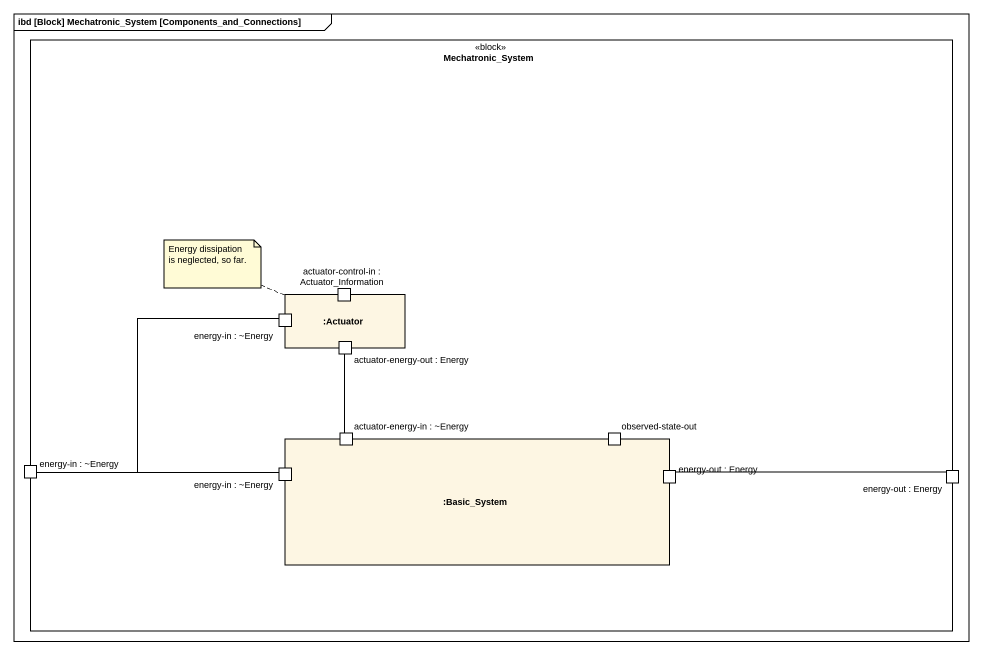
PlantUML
@startuml
mainframe ibd [Block] Mechatronic_System [Components_and_Connections]
rectangle Mechatronic_System <<block>> {
  rectangle ":Actuator" as Actuator {
    port "energy-in : ~Energy" as energy_in_Energy
    port "actuator-control-in : Actuator_Information" as actuator_control_in
    port "actuator-energy-out : Energy" as actuator_energy_out_Energy
  }
  rectangle ":Basic_System" as Basic_System {
    port "actuator-energy-in : ~Energy" as actuator_energy_in_Energy
    port "observed-state-out" as observed_state_out
    port "energy-in : ~Energy" as energy_in_Energy_3
    port "energy-out : Energy" as energy_out_Energy
  }
  port "energy-in : ~Energy" as energy_in_Energy_2
  port "energy-out : Energy" as energy_out_Energy_2
}
actuator_energy_in_Energy -up- actuator_energy_out_Energy
energy_in_Energy_2 -right- energy_in_Energy
energy_in_Energy_2 -right- energy_in_Energy_3
energy_out_Energy_2 -left- energy_out_Energy
note left of Actuator : Energy dissipation is neglected, so far.
@enduml
